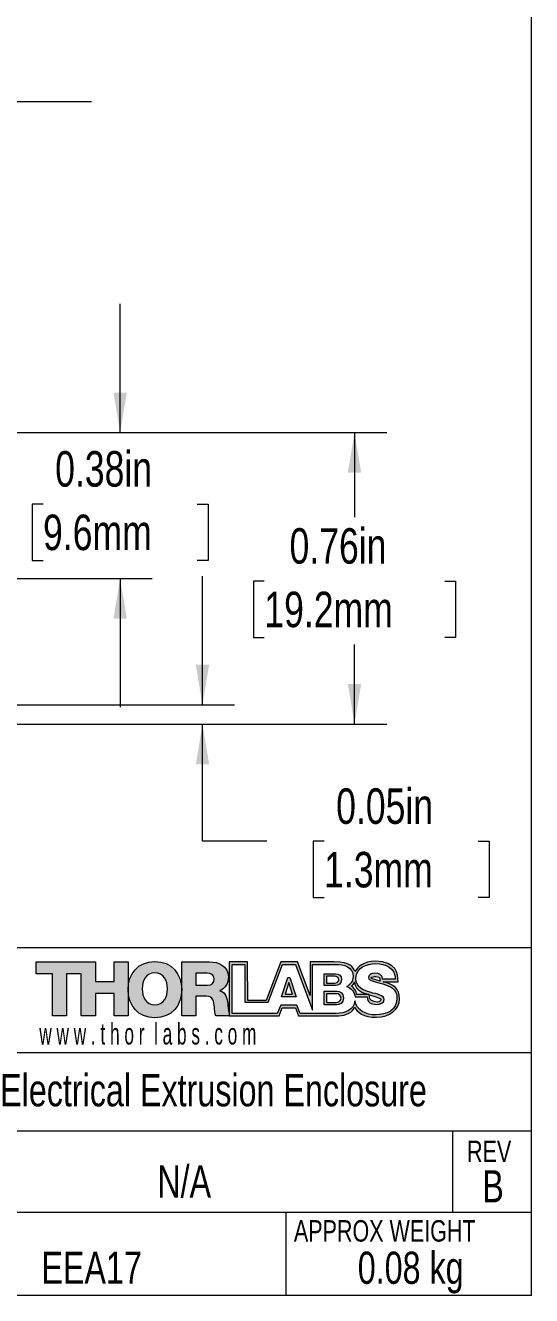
# Paper-space layout 'Inside Dim' of a CAD drawing. Header units: inches. Extents: x 0.04 to 7.3, y 0.02 to 5.63.
# Drawn here: x 5.985 to 7.296, y 0.024 to 3.313 of the extents above; entities that cross this region are included whole.
import ezdxf

# ---------------------------------------------------------------- set-up
doc = ezdxf.new("R2010")
doc.units = ezdxf.units.IN
doc.header["$MEASUREMENT"] = 0
doc.styles.add('SLDTEXTSTYLE0', font='TXT', dxfattribs={"width": 0.75})
doc.styles.add('SLDTEXTSTYLE2', font='TXT', dxfattribs={"width": 0.6})
doc.dimstyles.new('SLDDIMSTYLE4', dxfattribs={"dimtxt": 0.091864, "dimasz": 0.104, "dimexe": 0, "dimexo": 0.0625, "dimgap": 0.022966, "dimtad": 0, "dimtih": 1, "dimtoh": 1, "dimrnd": 1e-09, "dimdsep": 46, "dimtxsty": 'SLDTEXTSTYLE0', "dimsah": 1, "dimcen": 0.09, "dimadec": 0, "dimazin": 2, "dimtfac": 1, "dimtmove": 0, "dimatfit": 0, "dimfxl": 1, "dimfrac": 2, "dimtolj": 1, "dimtzin": 12, "dimarcsym": 0})
doc.dimstyles.new('SLDDIMSTYLE5', dxfattribs={"dimtxt": 0.091864, "dimasz": 0.104, "dimexe": 0, "dimexo": 0.0625, "dimgap": 0.022966, "dimtad": 0, "dimtih": 1, "dimtoh": 1, "dimrnd": 1e-09, "dimdsep": 46, "dimtxsty": 'SLDTEXTSTYLE0', "dimsah": 1, "dimcen": 0.09, "dimadec": 0, "dimazin": 2, "dimtfac": 1, "dimtofl": 0, "dimtmove": 0, "dimatfit": 3, "dimfxl": 1, "dimfrac": 2, "dimtolj": 1, "dimtzin": 12, "dimarcsym": 0})
doc.dimstyles.new('SLDDIMSTYLE6', dxfattribs={"dimtxt": 0.091864, "dimasz": 0.104, "dimexe": 0, "dimexo": 0.0625, "dimgap": 0.022966, "dimtad": 0, "dimtih": 1, "dimtoh": 1, "dimrnd": 1e-09, "dimzin": 12, "dimdsep": 46, "dimtxsty": 'SLDTEXTSTYLE0', "dimsah": 1, "dimcen": 0.09, "dimadec": 0, "dimazin": 3, "dimtfac": 1, "dimtmove": 0, "dimatfit": 0, "dimfxl": 1, "dimfrac": 2, "dimtolj": 1, "dimtzin": 12, "dimarcsym": 0})

# ---------------------------------------------------------------- blocks, each defined once
blk = doc.blocks.new('THORLABS LOGO1')
at = {"linetype": 'Continuous', "ltscale": 0.666667}
h = blk.add_hatch(color=7, dxfattribs=at)
edge = h.paths.add_edge_path(flags=0)
edge.add_spline(control_points=[(2.023, 0.733), (2.2, 0.734), (2.3, 0.863), (2.3, 1.026), (2.299, 1.188), (2.199, 1.318), (2.022, 1.317)], knot_values=[0, 0, 0, 0, 1, 1, 1, 2, 2, 2, 2], weights=[1, 1, 1, 1, 1, 1, 1], degree=3, periodic=0)
edge.add_spline(control_points=[(2.022, 1.317), (1.845, 1.317), (1.746, 1.188), (1.746, 1.027)], knot_values=[3.002118, 3.002118, 3.002118, 3.002118, 4, 4, 4, 4], weights=[1, 1, 1, 1], degree=3, periodic=0)
edge.add_spline(control_points=[(1.746, 1.027), (1.746, 1.027), (1.746, 1.026), (1.746, 1.026), (1.746, 0.863), (1.845, 0.734), (2.023, 0.733)], knot_values=[2, 2, 2, 2, 2.002118, 2.002118, 2.002118, 3.002118, 3.002118, 3.002118, 3.002118], weights=[1, 1, 1, 1, 1, 1, 1], degree=3, periodic=0)
edge = h.paths.add_edge_path(flags=0)
edge.add_spline(control_points=[(2.022, 0.868), (1.927, 0.868), (1.891, 0.951), (1.891, 1.034)], knot_values=[3, 3, 3, 3, 4, 4, 4, 4], weights=[1, 1, 1, 1], degree=3, periodic=0)
edge.add_spline(control_points=[(1.891, 1.034), (1.891, 1.117), (1.927, 1.2), (2.022, 1.2)], knot_values=[2, 2, 2, 2, 3, 3, 3, 3], weights=[1, 1, 1, 1], degree=3, periodic=0)
edge.add_spline(control_points=[(2.022, 1.2), (2.116, 1.2), (2.153, 1.117), (2.153, 1.034)], knot_values=[1, 1, 1, 1, 2, 2, 2, 2], weights=[1, 1, 1, 1], degree=3, periodic=0)
edge.add_spline(control_points=[(2.153, 1.034), (2.153, 0.951), (2.116, 0.868), (2.022, 0.868)], knot_values=[0, 0, 0, 0, 1, 1, 1, 1], weights=[1, 1, 1, 1], degree=3, periodic=0)
h = blk.add_hatch(color=7, dxfattribs=at)
edge = h.paths.add_edge_path(flags=0)
edge.add_spline(control_points=[(4.095, 1.212), (4.071, 1.257), (4.057, 1.314), (3.877, 1.314)], knot_values=[4, 4, 4, 4, 5, 5, 5, 5], weights=[1, 1, 1, 1], degree=3, periodic=0)
edge.add_line((3.877, 1.314), (3.63, 1.314))
edge.add_line((3.63, 1.314), (3.63, 0.965))
edge.add_line((3.63, 0.965), (3.501, 1.314))
edge.add_line((3.501, 1.314), (3.328, 1.314))
edge.add_line((3.328, 1.314), (3.177, 0.914))
edge.add_line((3.177, 0.914), (2.985, 0.913))
edge.add_line((2.985, 0.913), (2.983, 1.314))
edge.add_line((2.983, 1.314), (2.792, 1.314))
edge.add_line((2.792, 1.314), (2.792, 0.753))
edge.add_line((2.792, 0.753), (3.309, 0.755))
edge.add_line((3.309, 0.755), (3.342, 0.837))
edge.add_line((3.342, 0.837), (3.478, 0.837))
edge.add_line((3.478, 0.837), (3.51, 0.755))
edge.add_line((3.51, 0.755), (3.929, 0.755))
edge.add_spline(control_points=[(3.929, 0.755), (4.003, 0.756), (4.073, 0.792), (4.094, 0.844)], knot_values=[19, 19, 19, 19, 20, 20, 20, 20], weights=[1, 1, 1, 1], degree=3, periodic=0)
edge.add_spline(control_points=[(4.094, 0.844), (4.114, 0.792), (4.184, 0.739), (4.32, 0.739)], knot_values=[20, 20, 20, 20, 21, 21, 21, 21], weights=[1, 1, 1, 1], degree=3, periodic=0)
edge.add_spline(control_points=[(4.32, 0.739), (4.456, 0.739), (4.557, 0.822), (4.557, 0.93)], knot_values=[21, 21, 21, 21, 22, 22, 22, 22], weights=[1, 1, 1, 1], degree=3, periodic=0)
edge.add_spline(control_points=[(4.557, 0.93), (4.557, 1.041), (4.493, 1.08), (4.392, 1.107)], knot_values=[22, 22, 22, 22, 23, 23, 23, 23], weights=[1, 1, 1, 1], degree=3, periodic=0)
edge.add_spline(control_points=[(4.392, 1.107), (4.391, 1.107), (4.39, 1.108), (4.388, 1.108)], knot_values=[0, 0, 0, 0, 1, 1, 1, 1], weights=[1, 1, 1, 1], degree=3, periodic=0)
edge.add_line((4.388, 1.108), (4.542, 1.107))
edge.add_spline(control_points=[(4.542, 1.107), (4.542, 1.188), (4.527, 1.319), (4.309, 1.319)], knot_values=[2, 2, 2, 2, 3, 3, 3, 3], weights=[1, 1, 1, 1], degree=3, periodic=0)
edge.add_spline(control_points=[(4.309, 1.319), (4.183, 1.319), (4.12, 1.257), (4.095, 1.212)], knot_values=[3, 3, 3, 3, 4, 4, 4, 4], weights=[1, 1, 1, 1], degree=3, periodic=0)
edge = h.paths.add_edge_path(flags=0)
edge.add_spline(control_points=[(4.365, 0.921), (4.359, 0.896), (4.341, 0.89), (4.294, 0.902)], knot_values=[4, 4, 4, 4, 5, 5, 5, 5], weights=[1, 1, 1, 1], degree=3, periodic=0)
edge.add_spline(control_points=[(4.294, 0.902), (4.245, 0.916), (4.244, 0.943), (4.244, 0.973)], knot_values=[5, 5, 5, 5, 6, 6, 6, 6], weights=[1, 1, 1, 1], degree=3, periodic=0)
edge.add_spline(control_points=[(4.244, 0.973), (4.306, 0.956), (4.369, 0.934), (4.365, 0.921)], knot_values=[3, 3, 3, 3, 4, 4, 4, 4], weights=[1, 1, 1, 1], degree=3, periodic=0)
edge = h.paths.add_edge_path(flags=0)
edge.add_spline(control_points=[(4.076, 1.159), (4.076, 1.114), (4.049, 1.077), (4.009, 1.058)], knot_values=[17, 17, 17, 17, 18, 18, 18, 18], weights=[1, 1, 1, 1], degree=3, periodic=0)
edge.add_spline(control_points=[(4.009, 1.058), (4.059, 1.043), (4.091, 1.002), (4.096, 0.951)], knot_values=[18, 18, 18, 18, 19, 19, 19, 19], weights=[1, 1, 1, 1], degree=3, periodic=0)
edge.add_line((4.096, 0.951), (4.222, 0.951))
edge.add_spline(control_points=[(4.222, 0.951), (4.225, 0.892), (4.262, 0.873), (4.318, 0.873)], knot_values=[20, 20, 20, 20, 21, 21, 21, 21], weights=[1, 1, 1, 1], degree=3, periodic=0)
edge.add_spline(control_points=[(4.318, 0.873), (4.358, 0.873), (4.399, 0.887), (4.399, 0.924)], knot_values=[21, 21, 21, 21, 22, 22, 22, 22], weights=[1, 1, 1, 1], degree=3, periodic=0)
edge.add_spline(control_points=[(4.399, 0.924), (4.399, 0.969), (4.326, 0.977), (4.253, 0.998)], knot_values=[22, 22, 22, 22, 23, 23, 23, 23], weights=[1, 1, 1, 1], degree=3, periodic=0)
edge.add_spline(control_points=[(4.253, 0.998), (4.181, 1.018), (4.105, 1.051), (4.105, 1.143)], knot_values=[23, 23, 23, 23, 24, 24, 24, 24], weights=[1, 1, 1, 1], degree=3, periodic=0)
edge.add_spline(control_points=[(4.105, 1.143), (4.105, 1.253), (4.216, 1.296), (4.311, 1.296)], knot_values=[24, 24, 24, 24, 25, 25, 25, 25], weights=[1, 1, 1, 1], degree=3, periodic=0)
edge.add_spline(control_points=[(4.311, 1.296), (4.412, 1.296), (4.514, 1.248), (4.514, 1.134)], knot_values=[25, 25, 25, 25, 26, 26, 26, 26], weights=[1, 1, 1, 1], degree=3, periodic=0)
edge.add_line((4.514, 1.134), (4.382, 1.134))
edge.add_spline(control_points=[(4.382, 1.134), (4.384, 1.18), (4.341, 1.195), (4.301, 1.195)], knot_values=[27, 27, 27, 27, 28, 28, 28, 28], weights=[1, 1, 1, 1], degree=3, periodic=0)
edge.add_spline(control_points=[(4.301, 1.195), (4.272, 1.195), (4.237, 1.185), (4.237, 1.152)], knot_values=[28, 28, 28, 28, 29, 29, 29, 29], weights=[1, 1, 1, 1], degree=3, periodic=0)
edge.add_spline(control_points=[(4.237, 1.152), (4.237, 1.113), (4.31, 1.106), (4.384, 1.085)], knot_values=[29, 29, 29, 29, 30, 30, 30, 30], weights=[1, 1, 1, 1], degree=3, periodic=0)
edge.add_spline(control_points=[(4.384, 1.085), (4.457, 1.065), (4.531, 1.031), (4.531, 0.94)], knot_values=[30, 30, 30, 30, 31, 31, 31, 31], weights=[1, 1, 1, 1], degree=3, periodic=0)
edge.add_spline(control_points=[(4.531, 0.94), (4.531, 0.812), (4.421, 0.764), (4.31, 0.764)], knot_values=[31, 31, 31, 31, 32, 32, 32, 32], weights=[1, 1, 1, 1], degree=3, periodic=0)
edge.add_spline(control_points=[(4.31, 0.764), (4.207, 0.764), (4.115, 0.811), (4.094, 0.91)], knot_values=[0, 0, 0, 0, 1, 1, 1, 1], weights=[1, 1, 1, 1], degree=3, periodic=0)
edge.add_spline(control_points=[(4.094, 0.91), (4.081, 0.813), (3.999, 0.779), (3.899, 0.779)], knot_values=[1, 1, 1, 1, 2, 2, 2, 2], weights=[1, 1, 1, 1], degree=3, periodic=0)
edge.add_line((3.899, 0.779), (3.529, 0.779))
edge.add_line((3.529, 0.779), (3.492, 0.865))
edge.add_line((3.492, 0.865), (3.328, 0.865))
edge.add_line((3.328, 0.865), (3.29, 0.78))
edge.add_line((3.29, 0.78), (2.822, 0.78))
edge.add_line((2.822, 0.78), (2.822, 1.286))
edge.add_line((2.822, 1.286), (2.954, 1.286))
edge.add_line((2.954, 1.286), (2.954, 0.895))
edge.add_line((2.954, 0.895), (3.196, 0.895))
edge.add_line((3.196, 0.895), (3.344, 1.286))
edge.add_line((3.344, 1.286), (3.478, 1.286))
edge.add_line((3.478, 1.286), (3.656, 0.814))
edge.add_line((3.656, 0.814), (3.656, 1.286))
edge.add_line((3.656, 1.286), (3.893, 1.286))
edge.add_spline(control_points=[(3.893, 1.286), (3.98, 1.287), (4.076, 1.265), (4.076, 1.159)], knot_values=[16, 16, 16, 16, 17, 17, 17, 17], weights=[1, 1, 1, 1], degree=3, periodic=0)
edge = h.paths.add_edge_path(flags=0)
edge.add_line((4.241, 0.974), (4.113, 0.974))
edge.add_spline(control_points=[(4.113, 0.974), (4.113, 1.013), (4.08, 1.046), (4.059, 1.06)], knot_values=[8, 8, 8, 8, 9, 9, 9, 9], weights=[1, 1, 1, 1], degree=3, periodic=0)
edge.add_spline(control_points=[(4.059, 1.06), (4.07, 1.072), (4.085, 1.084), (4.091, 1.105)], knot_values=[9, 9, 9, 9, 10, 10, 10, 10], weights=[1, 1, 1, 1], degree=3, periodic=0)
edge.add_spline(control_points=[(4.091, 1.105), (4.091, 1.046), (4.146, 1.001), (4.216, 0.981)], knot_values=[10, 10, 10, 10, 11, 11, 11, 11], weights=[1, 1, 1, 1], degree=3, periodic=0)
edge.add_spline(control_points=[(4.216, 0.981), (4.224, 0.979), (4.232, 0.977), (4.241, 0.974)], knot_values=[0, 0, 0, 0, 1, 1, 1, 1], weights=[1, 1, 1, 1], degree=3, periodic=0)
edge = h.paths.add_edge_path(flags=0)
edge.add_spline(control_points=[(4.311, 1.161), (4.341, 1.16), (4.35, 1.154), (4.353, 1.136)], knot_values=[2, 2, 2, 2, 3, 3, 3, 3], weights=[1, 1, 1, 1], degree=3, periodic=0)
edge.add_spline(control_points=[(4.353, 1.136), (4.355, 1.129), (4.355, 1.124), (4.355, 1.115)], knot_values=[3, 3, 3, 3, 4, 4, 4, 4], weights=[1, 1, 1, 1], degree=3, periodic=0)
edge.add_spline(control_points=[(4.355, 1.115), (4.284, 1.132), (4.265, 1.136), (4.265, 1.151)], knot_values=[0, 0, 0, 0, 1, 1, 1, 1], weights=[1, 1, 1, 1], degree=3, periodic=0)
edge.add_spline(control_points=[(4.265, 1.151), (4.265, 1.157), (4.296, 1.162), (4.311, 1.161)], knot_values=[1, 1, 1, 1, 2, 2, 2, 2], weights=[1, 1, 1, 1], degree=3, periodic=0)
blk.add_hatch(color=7, dxfattribs=at).paths.add_polyline_path([(1.599, 1.11), (1.599, 1.314), (1.745, 1.314), (1.745, 0.753), (1.599, 0.753), (1.599, 0.984), (1.406, 0.984), (1.406, 0.753), (1.259, 0.753), (1.259, 1.188), (1.107, 1.188), (1.107, 0.753), (0.961, 0.753), (0.961, 1.188), (0.793, 1.188), (0.793, 1.314), (1.406, 1.314), (1.406, 1.11)], flags=0)
h = blk.add_hatch(color=7, dxfattribs=at)
edge = h.paths.add_edge_path(flags=0)
edge.add_line((2.3, 0.753), (2.3, 1.314))
edge.add_line((2.3, 1.314), (2.587, 1.314))
edge.add_spline(control_points=[(2.587, 1.314), (2.686, 1.314), (2.784, 1.269), (2.784, 1.156)], knot_values=[1, 1, 1, 1, 2, 2, 2, 2], weights=[1, 1, 1, 1], degree=3, periodic=0)
edge.add_spline(control_points=[(2.784, 1.156), (2.784, 1.095), (2.754, 1.038), (2.695, 1.015)], knot_values=[2, 2, 2, 2, 3, 3, 3, 3], weights=[1, 1, 1, 1], degree=3, periodic=0)
edge.add_line((2.695, 1.015), (2.695, 1.014))
edge.add_spline(control_points=[(2.695, 1.014), (2.755, 1), (2.773, 0.933), (2.777, 0.88)], knot_values=[4, 4, 4, 4, 5, 5, 5, 5], weights=[1, 1, 1, 1], degree=3, periodic=0)
edge.add_spline(control_points=[(2.777, 0.88), (2.779, 0.862), (2.782, 0.813), (2.792, 0.78)], knot_values=[5, 5, 5, 5, 5.740443, 5.740443, 5.740443, 5.740443], weights=[1, 1, 1, 1], degree=3, periodic=0)
edge.add_line((2.792, 0.78), (2.792, 0.753))
edge.add_line((2.792, 0.753), (2.656, 0.753))
edge.add_spline(control_points=[(2.656, 0.753), (2.643, 0.772), (2.641, 0.827), (2.639, 0.843)], knot_values=[7, 7, 7, 7, 8, 8, 8, 8], weights=[1, 1, 1, 1], degree=3, periodic=0)
edge.add_spline(control_points=[(2.639, 0.843), (2.636, 0.899), (2.626, 0.957), (2.558, 0.957)], knot_values=[8, 8, 8, 8, 9, 9, 9, 9], weights=[1, 1, 1, 1], degree=3, periodic=0)
edge.add_line((2.558, 0.957), (2.446, 0.957))
edge.add_line((2.446, 0.957), (2.446, 0.753))
edge.add_line((2.446, 0.753), (2.3, 0.753))
edge = h.paths.add_edge_path(flags=0)
edge.add_line((2.563, 1.197), (2.446, 1.197))
edge.add_line((2.446, 1.197), (2.446, 1.071))
edge.add_line((2.446, 1.071), (2.569, 1.071))
edge.add_spline(control_points=[(2.569, 1.071), (2.613, 1.071), (2.637, 1.094), (2.637, 1.137)], knot_values=[1, 1, 1, 1, 2, 2, 2, 2], weights=[1, 1, 1, 1], degree=3, periodic=0)
edge.add_spline(control_points=[(2.637, 1.137), (2.637, 1.178), (2.604, 1.197), (2.563, 1.197)], knot_values=[2, 2, 2, 2, 3, 3, 3, 3], weights=[1, 1, 1, 1], degree=3, periodic=0)
h = blk.add_hatch(color=7, dxfattribs=at)
edge = h.paths.add_edge_path(flags=0)
edge.add_line((3.776, 1.068), (3.776, 1.19))
edge.add_line((3.776, 1.19), (3.894, 1.19))
edge.add_spline(control_points=[(3.894, 1.19), (3.926, 1.19), (3.956, 1.175), (3.956, 1.129)], knot_values=[1, 1, 1, 1, 2, 2, 2, 2], weights=[1, 1, 1, 1], degree=3, periodic=0)
edge.add_spline(control_points=[(3.956, 1.129), (3.956, 1.083), (3.92, 1.068), (3.894, 1.068)], knot_values=[2, 2, 2, 2, 3, 3, 3, 3], weights=[1, 1, 1, 1], degree=3, periodic=0)
edge.add_line((3.894, 1.068), (3.776, 1.068))
edge = h.paths.add_edge_path(flags=0)
edge.add_spline(control_points=[(3.927, 1.128), (3.927, 1.155), (3.906, 1.164), (3.884, 1.164)], knot_values=[3, 3, 3, 3, 4, 4, 4, 4], weights=[1, 1, 1, 1], degree=3, periodic=0)
edge.add_line((3.884, 1.164), (3.802, 1.164))
edge.add_line((3.802, 1.164), (3.802, 1.093))
edge.add_line((3.802, 1.093), (3.884, 1.093))
edge.add_spline(control_points=[(3.884, 1.093), (3.902, 1.093), (3.927, 1.102), (3.927, 1.128)], knot_values=[2, 2, 2, 2, 3, 3, 3, 3], weights=[1, 1, 1, 1], degree=3, periodic=0)
h = blk.add_hatch(color=7, dxfattribs=at)
h.paths.add_polyline_path([(3.335, 0.95), (3.486, 0.95), (3.422, 1.153), (3.401, 1.153)], flags=0)
h.paths.add_polyline_path([(3.371, 0.977), (3.41, 1.099), (3.448, 0.977)], flags=0)
h = blk.add_hatch(color=7, dxfattribs=at)
edge = h.paths.add_edge_path(flags=0)
edge.add_line((3.776, 0.868), (3.776, 1.009))
edge.add_line((3.776, 1.009), (3.907, 1.009))
edge.add_spline(control_points=[(3.907, 1.009), (3.942, 1.009), (3.976, 0.992), (3.976, 0.938)], knot_values=[1, 1, 1, 1, 2, 2, 2, 2], weights=[1, 1, 1, 1], degree=3, periodic=0)
edge.add_spline(control_points=[(3.976, 0.938), (3.976, 0.886), (3.936, 0.868), (3.907, 0.868)], knot_values=[2, 2, 2, 2, 3, 3, 3, 3], weights=[1, 1, 1, 1], degree=3, periodic=0)
edge.add_line((3.907, 0.868), (3.776, 0.868))
edge = h.paths.add_edge_path(flags=0)
edge.add_spline(control_points=[(3.951, 0.937), (3.951, 0.972), (3.926, 0.983), (3.899, 0.983)], knot_values=[3, 3, 3, 3, 4, 4, 4, 4], weights=[1, 1, 1, 1], degree=3, periodic=0)
edge.add_line((3.899, 0.983), (3.801, 0.983))
edge.add_line((3.801, 0.983), (3.801, 0.892))
edge.add_line((3.801, 0.892), (3.899, 0.892))
edge.add_spline(control_points=[(3.899, 0.892), (3.921, 0.892), (3.951, 0.904), (3.951, 0.937)], knot_values=[2, 2, 2, 2, 3, 3, 3, 3], weights=[1, 1, 1, 1], degree=3, periodic=0)
at = {"color": 7, "linetype": 'Continuous', "lineweight": 0, "ltscale": 0.666667}
for p, q in [((0.793, 1.188), (0.793, 1.314)), ((0.793, 1.314), (1.406, 1.314)), ((0.961, 1.188), (0.793, 1.188)), ((0.961, 0.753), (0.961, 1.188)), ((1.259, 1.188), (1.107, 1.188)), ((1.107, 1.188), (1.107, 0.753)), ((1.259, 0.753), (1.259, 1.188)), ((1.406, 1.314), (1.406, 1.11)), ((1.599, 1.11), (1.599, 1.314)), ((1.599, 1.314), (1.745, 1.314)), ((1.745, 1.314), (1.745, 0.753)), ((2.3, 1.314), (2.587, 1.314)), ((2.3, 0.753), (2.3, 1.314)), ((2.563, 1.197), (2.446, 1.197)), ((2.446, 1.197), (2.446, 1.071)), ((2.983, 1.314), (2.792, 1.314)), ((2.792, 1.314), (2.792, 0.753)), ((2.822, 0.78), (2.822, 1.286)), ((2.822, 1.286), (2.954, 1.286)), ((2.954, 1.286), (2.954, 0.895)), ((2.985, 0.913), (2.983, 1.314)), ((3.328, 1.314), (3.177, 0.914)), ((3.196, 0.895), (3.344, 1.286)), ((3.501, 1.314), (3.328, 1.314)), ((3.344, 1.286), (3.478, 1.286)), ((3.478, 1.286), (3.656, 0.814)), ((3.63, 0.965), (3.501, 1.314)), ((3.877, 1.314), (3.63, 1.314)), ((3.63, 1.314), (3.63, 0.965)), ((3.656, 0.814), (3.656, 1.286)), ((3.656, 1.286), (3.893, 1.286)), ((3.776, 1.19), (3.894, 1.19)), ((3.776, 1.068), (3.776, 1.19)), ((1.406, 1.11), (1.599, 1.11)), ((2.446, 1.071), (2.569, 1.071)), ((3.335, 0.95), (3.401, 1.153)), ((3.41, 1.099), (3.371, 0.977)), ((3.401, 1.153), (3.422, 1.153)), ((3.448, 0.977), (3.41, 1.099)), ((3.422, 1.153), (3.486, 0.95)), ((3.894, 1.068), (3.776, 1.068)), ((3.802, 1.164), (3.802, 1.093)), ((3.884, 1.164), (3.802, 1.164)), ((3.802, 1.093), (3.884, 1.093)), ((4.514, 1.134), (4.382, 1.134)), ((4.388, 1.108), (4.542, 1.107)), ((1.599, 0.984), (1.406, 0.984)), ((1.406, 0.984), (1.406, 0.753)), ((1.599, 0.753), (1.599, 0.984)), ((2.558, 0.957), (2.446, 0.957)), ((2.446, 0.957), (2.446, 0.753)), ((2.695, 1.015), (2.695, 1.014)), ((3.486, 0.95), (3.335, 0.95)), ((3.371, 0.977), (3.448, 0.977)), ((3.776, 1.009), (3.907, 1.009)), ((3.776, 0.868), (3.776, 1.009)), ((3.801, 0.983), (3.801, 0.892)), ((3.899, 0.983), (3.801, 0.983)), ((4.096, 0.951), (4.222, 0.951)), ((4.241, 0.974), (4.113, 0.974)), ((2.954, 0.895), (3.196, 0.895)), ((3.177, 0.914), (2.985, 0.913)), ((3.328, 0.865), (3.29, 0.78)), ((3.309, 0.755), (3.342, 0.837)), ((3.492, 0.865), (3.328, 0.865)), ((3.342, 0.837), (3.478, 0.837)), ((3.478, 0.837), (3.51, 0.755)), ((3.529, 0.779), (3.492, 0.865)), ((3.907, 0.868), (3.776, 0.868)), ((3.801, 0.892), (3.899, 0.892)), ((1.107, 0.753), (0.961, 0.753)), ((1.406, 0.753), (1.259, 0.753)), ((1.745, 0.753), (1.599, 0.753)), ((2.446, 0.753), (2.3, 0.753)), ((2.792, 0.753), (2.656, 0.753)), ((2.792, 0.78), (2.792, 0.753)), ((2.792, 0.753), (3.309, 0.755)), ((3.29, 0.78), (2.822, 0.78)), ((3.51, 0.755), (3.929, 0.755)), ((3.899, 0.779), (3.529, 0.779))]:
    blk.add_line(p, q, dxfattribs=at)
at = {"color": 8, "linetype": 'Continuous', "lineweight": 0, "ltscale": 0.666667, "true_color": 0x808080}
for points in [[(1.746, 1.027), (1.746, 1.188), (1.845, 1.317), (2.022, 1.317)], [(4.309, 1.319), (4.183, 1.319), (4.12, 1.257), (4.095, 1.212)], [(4.542, 1.107), (4.542, 1.188), (4.527, 1.319), (4.309, 1.319)], [(2.022, 1.2), (1.927, 1.2), (1.891, 1.117), (1.891, 1.034)], [(2.153, 1.034), (2.153, 1.117), (2.116, 1.2), (2.022, 1.2)], [(2.637, 1.137), (2.637, 1.178), (2.604, 1.197), (2.563, 1.197)], [(2.587, 1.314), (2.686, 1.314), (2.784, 1.269), (2.784, 1.156)], [(4.095, 1.212), (4.071, 1.257), (4.057, 1.314), (3.877, 1.314)], [(3.893, 1.286), (3.98, 1.287), (4.076, 1.265), (4.076, 1.159)], [(3.894, 1.19), (3.926, 1.19), (3.956, 1.175), (3.956, 1.129)], [(4.105, 1.143), (4.105, 1.253), (4.216, 1.296), (4.311, 1.296)], [(4.301, 1.195), (4.272, 1.195), (4.237, 1.185), (4.237, 1.152)], [(4.382, 1.134), (4.384, 1.18), (4.341, 1.195), (4.301, 1.195)], [(4.311, 1.296), (4.412, 1.296), (4.514, 1.248), (4.514, 1.134)], [(2.569, 1.071), (2.613, 1.071), (2.637, 1.094), (2.637, 1.137)], [(2.784, 1.156), (2.784, 1.095), (2.754, 1.038), (2.695, 1.015)], [(3.927, 1.128), (3.927, 1.155), (3.906, 1.164), (3.884, 1.164)], [(3.884, 1.093), (3.902, 1.093), (3.927, 1.102), (3.927, 1.128)], [(3.956, 1.129), (3.956, 1.083), (3.92, 1.068), (3.894, 1.068)], [(4.076, 1.159), (4.076, 1.114), (4.049, 1.077), (4.009, 1.058)], [(4.009, 1.058), (4.059, 1.043), (4.091, 1.002), (4.096, 0.951)], [(4.059, 1.06), (4.07, 1.072), (4.085, 1.084), (4.091, 1.105)], [(4.113, 0.974), (4.113, 1.013), (4.08, 1.046), (4.059, 1.06)], [(4.091, 1.105), (4.091, 1.046), (4.146, 1.001), (4.216, 0.981)], [(4.253, 0.998), (4.181, 1.018), (4.105, 1.051), (4.105, 1.143)], [(4.237, 1.152), (4.237, 1.113), (4.31, 1.106), (4.384, 1.085)], [(4.265, 1.151), (4.265, 1.157), (4.296, 1.162), (4.311, 1.161)], [(4.355, 1.115), (4.284, 1.132), (4.265, 1.136), (4.265, 1.151)], [(4.311, 1.161), (4.341, 1.16), (4.35, 1.154), (4.353, 1.136)], [(4.353, 1.136), (4.355, 1.129), (4.355, 1.124), (4.355, 1.115)], [(4.384, 1.085), (4.457, 1.065), (4.531, 1.031), (4.531, 0.94)], [(4.392, 1.107), (4.391, 1.107), (4.39, 1.108), (4.388, 1.108)], [(4.557, 0.93), (4.557, 1.041), (4.493, 1.08), (4.392, 1.107)], [(1.891, 1.034), (1.891, 0.951), (1.927, 0.868), (2.022, 0.868)], [(2.022, 0.868), (2.116, 0.868), (2.153, 0.951), (2.153, 1.034)], [(2.639, 0.843), (2.636, 0.899), (2.626, 0.957), (2.558, 0.957)], [(2.695, 1.014), (2.755, 1), (2.773, 0.933), (2.777, 0.88)], [(3.951, 0.937), (3.951, 0.972), (3.926, 0.983), (3.899, 0.983)], [(3.899, 0.892), (3.921, 0.892), (3.951, 0.904), (3.951, 0.937)], [(3.907, 1.009), (3.942, 1.009), (3.976, 0.992), (3.976, 0.938)], [(3.976, 0.938), (3.976, 0.886), (3.936, 0.868), (3.907, 0.868)], [(4.216, 0.981), (4.224, 0.979), (4.232, 0.977), (4.241, 0.974)], [(4.222, 0.951), (4.225, 0.892), (4.262, 0.873), (4.318, 0.873)], [(4.244, 0.973), (4.306, 0.956), (4.369, 0.934), (4.365, 0.921)], [(4.294, 0.902), (4.245, 0.916), (4.244, 0.943), (4.244, 0.973)], [(4.399, 0.924), (4.399, 0.969), (4.326, 0.977), (4.253, 0.998)], [(4.365, 0.921), (4.359, 0.896), (4.341, 0.89), (4.294, 0.902)], [(4.531, 0.94), (4.531, 0.812), (4.421, 0.764), (4.31, 0.764)], [(4.318, 0.873), (4.358, 0.873), (4.399, 0.887), (4.399, 0.924)], [(4.32, 0.739), (4.456, 0.739), (4.557, 0.822), (4.557, 0.93)], [(2.656, 0.753), (2.643, 0.772), (2.641, 0.827), (2.639, 0.843)], [(2.777, 0.88), (2.779, 0.862), (2.782, 0.813), (2.792, 0.78)], [(4.094, 0.91), (4.081, 0.813), (3.999, 0.779), (3.899, 0.779)], [(3.929, 0.755), (4.003, 0.756), (4.073, 0.792), (4.094, 0.844)], [(4.31, 0.764), (4.207, 0.764), (4.115, 0.811), (4.094, 0.91)], [(4.094, 0.844), (4.114, 0.792), (4.184, 0.739), (4.32, 0.739)]]:
    blk.add_open_spline(points, degree=3, dxfattribs=at)
for points, knots in [([(2.022, 1.317), (2.199, 1.318), (2.299, 1.188), (2.3, 1.026), (2.3, 0.863), (2.2, 0.734), (2.023, 0.733)], [0, 0, 0, 0, 1, 1, 1, 2, 2, 2, 2]), ([(2.023, 0.733), (1.845, 0.734), (1.746, 0.863), (1.746, 1.026), (1.746, 1.026), (1.746, 1.027), (1.746, 1.027)], [2, 2, 2, 2, 3, 3, 3, 3.002118, 3.002118, 3.002118, 3.002118])]:
    blk.add_open_spline(points, degree=3, knots=knots, dxfattribs=at)
blk = doc.blocks.new('_D_10')
at = {"color": 7, "linetype": 'Continuous', "lineweight": 0, "ltscale": 0.666667}
for p, q in [((4.8178, 2.1294), (4.8178, 3.1993)), ((5.8228, 2.1294), (5.8228, 3.1993)), ((4.8178, 3.116), (4.4844, 3.116)), ((5.0923, 3.1153), (5.0644, 3.1153)), ((5.0644, 3.1153), (5.0644, 2.9694)), ((5.5596, 3.1153), (5.5876, 3.1153)), ((5.5876, 3.1153), (5.5876, 2.9694)), ((5.8228, 3.116), (6.1561, 3.116)), ((5.0644, 2.9694), (5.0923, 2.9694)), ((5.5876, 2.9694), (5.5596, 2.9694))]:
    blk.add_line(p, q, dxfattribs=at)
for points in [[(4.8178, 3.116), (4.7138, 3.1333), (4.7138, 3.0986)], [(5.8228, 3.116), (5.9268, 3.0986), (5.9268, 3.1333)]]:
    blk.add_solid(points, dxfattribs=at)
at = {"color": 7, "linetype": 'Continuous', "lineweight": 0, "ltscale": 0.666667, "char_height": 0.09186, "attachment_point": 1, "style": 'SLDTEXTSTYLE0'}
for s, insert in [('1.01in', (5.1576, 3.2524)), ('25.5mm', (5.0923, 3.0879))]:
    blk.add_mtext(s, dxfattribs=dict(at, insert=insert))
blk = doc.blocks.new('_D_11')
at = {"color": 7, "linetype": 'Continuous', "lineweight": 0, "ltscale": 0.666667}
for p, q in [((5.0886, 2.2586), (6.921, 2.2586)), ((6.8376, 2.2586), (6.8376, 2.04)), ((6.604, 1.8741), (6.576, 1.8741)), ((6.576, 1.8741), (6.576, 1.7283)), ((7.0713, 1.8741), (7.0993, 1.8741)), ((7.0993, 1.8741), (7.0993, 1.7283)), ((6.576, 1.7283), (6.604, 1.7283)), ((7.0993, 1.7283), (7.0713, 1.7283)), ((6.8376, 1.5036), (6.8376, 1.7096)), ((5.0886, 1.5036), (6.921, 1.5036))]:
    blk.add_line(p, q, dxfattribs=at)
for points in [[(6.8376, 2.2586), (6.8203, 2.1546), (6.855, 2.1546)], [(6.8376, 1.5036), (6.855, 1.6076), (6.8203, 1.6076)]]:
    blk.add_solid(points, dxfattribs=at)
at = {"color": 7, "linetype": 'Continuous', "lineweight": 0, "ltscale": 0.666667, "char_height": 0.09186, "attachment_point": 1, "style": 'SLDTEXTSTYLE0'}
for s, insert in [('0.76in', (6.6693, 2.0112)), ('19.2mm', (6.604, 1.8467))]:
    blk.add_mtext(s, dxfattribs=dict(at, insert=insert))
blk = doc.blocks.new('_D_13')
at = {"color": 7, "linetype": 'Continuous', "lineweight": 0, "ltscale": 0.666667}
for p, q in [((6.4438, 1.5536), (6.4438, 1.8869)), ((5.7386, 1.5536), (6.5271, 1.5536)), ((5.7616, 1.5036), (6.5271, 1.5036)), ((6.4438, 1.2009), (6.4438, 1.5036)), ((6.6105, 1.2009), (6.4438, 1.2009)), ((6.7588, 1.2002), (6.7308, 1.2002)), ((6.7308, 1.2002), (6.7308, 1.0544)), ((7.1581, 1.2002), (7.1861, 1.2002)), ((7.1861, 1.2002), (7.1861, 1.0544)), ((6.7308, 1.0544), (6.7588, 1.0544)), ((7.1861, 1.0544), (7.1581, 1.0544))]:
    blk.add_line(p, q, dxfattribs=at)
for points in [[(6.4438, 1.5536), (6.4611, 1.6576), (6.4265, 1.6576)], [(6.4438, 1.5036), (6.4265, 1.3996), (6.4611, 1.3996)]]:
    blk.add_solid(points, dxfattribs=at)
at = {"color": 7, "linetype": 'Continuous', "lineweight": 0, "ltscale": 0.666667, "char_height": 0.09186, "attachment_point": 1, "style": 'SLDTEXTSTYLE0'}
for s, insert in [('0.05in', (6.7901, 1.3373)), ('1.3mm', (6.7588, 1.1728))]:
    blk.add_mtext(s, dxfattribs=dict(at, insert=insert))
blk = doc.blocks.new('_D_14')
at = {"color": 7, "linetype": 'Continuous', "lineweight": 0, "ltscale": 0.666667}
for p, q in [((6.2305, 2.2586), (6.2305, 2.5919)), ((5.6886, 2.2586), (6.3138, 2.2586)), ((6.0308, 2.0737), (6.0029, 2.0737)), ((6.0029, 2.0737), (6.0029, 1.9279)), ((6.4302, 2.0737), (6.4582, 2.0737)), ((6.4582, 2.0737), (6.4582, 1.9279)), ((6.0029, 1.9279), (6.0308, 1.9279)), ((6.4582, 1.9279), (6.4302, 1.9279)), ((5.4743, 1.8811), (6.3138, 1.8811)), ((6.2305, 1.8811), (6.2305, 1.5477))]:
    blk.add_line(p, q, dxfattribs=at)
for points in [[(6.2305, 2.2586), (6.2478, 2.3626), (6.2132, 2.3626)], [(6.2305, 1.8811), (6.2132, 1.7771), (6.2478, 1.7771)]]:
    blk.add_solid(points, dxfattribs=at)
at = {"color": 7, "linetype": 'Continuous', "lineweight": 0, "ltscale": 0.666667, "char_height": 0.09186, "attachment_point": 1, "style": 'SLDTEXTSTYLE0'}
for s, insert in [('0.38in', (6.0622, 2.2108)), ('9.6mm', (6.0308, 2.0463))]:
    blk.add_mtext(s, dxfattribs=dict(at, insert=insert))

psp = doc.layouts.new('Inside Dim')

# ---------------------------------------------------------------- linework, layer by layer
at = {"color": 7, "linetype": 'Continuous', "lineweight": 0, "ltscale": 0.666667}
for p, q in [((7.2963, 0.0237), (7.2963, 5.6337)), ((7.2963, 0.9249), (7.2963, 1.3132)), ((5.6625, 0.9249), (7.2963, 0.9249)), ((5.6625, 0.6534), (7.2963, 0.6534)), ((5.6625, 0.4504), (7.2963, 0.4504)), ((7.091, 0.4504), (7.091, 0.2399)), ((5.6625, 0.2399), (7.2963, 0.2399)), ((6.6601, 0.2399), (6.6601, 0.0237)), ((7.2963, 0.0237), (0.0415, 0.0237))]:
    psp.add_line(p, q, dxfattribs=at)

# ---------------------------------------------------------------- block references
at = {"color": 7, "linetype": 'Continuous', "ltscale": 0.666667, "xscale": 0.25, "yscale": 0.25, "zscale": 0.25}
psp.add_blockref('THORLABS LOGO1', (5.8149, 0.5597), dxfattribs=at)

# ---------------------------------------------------------------- texts
at = {"color": 7, "linetype": 'Continuous', "lineweight": 0, "ltscale": 0.666667}
for s, insert, char_height, attachment_point, style in [('w w w . t h o r  l a b s . c o m', (6.0211, 0.7295), 0.055556, 1, 'SLDTEXTSTYLE2'), ('Electrical Extrusion Enclosure', (6.4724, 0.5972), 0.083333, 2, 'SLDTEXTSTYLE0'), ('REV', (7.1291, 0.4249), 0.05556, 1, 'SLDTEXTSTYLE0'), ('N/A', (6.3964, 0.361), 0.08333, 2, 'SLDTEXTSTYLE0'), ('B', (7.1963, 0.3485), 0.0833, 2, 'SLDTEXTSTYLE0'), ('APPROX WEIGHT', (6.6806, 0.2191), 0.055556, 1, 'SLDTEXTSTYLE0'), ('EEA17', (6.1566, 0.1375), 0.08333, 2, 'SLDTEXTSTYLE0'), ('0.08 kg', (6.9831, 0.1375), 0.08333, 2, 'SLDTEXTSTYLE0')]:
    psp.add_mtext(s, dxfattribs=dict(at, insert=insert, char_height=char_height, attachment_point=attachment_point, style=style))

# ---------------------------------------------------------------- dimensions: what is measured, and where the dimension line sits
dim = psp.add_linear_dim(base=(5.8227610038, 3.1159761074), p1=(4.8177610038, 2.096067971), p2=(5.8227610038, 2.096067971), dimstyle='SLDDIMSTYLE6', dxfattribs=at)
dim.commit()
dim.dimension.update_dxf_attribs({"geometry": '_D_10', "text_midpoint": (5.3259588203, 3.1159761074), "dimtype": 160})
for base, p1, p2, dimstyle, picture, middle in [((6.2305, 1.8811), (5.6553, 2.2586), (5.441, 1.8811), 'SLDDIMSTYLE4', '_D_14', (6.2305, 2.0744)), ((6.8376494553, 1.503567971), (5.0552610038, 2.258567971), (5.0552610038, 1.503567971), 'SLDDIMSTYLE5', '_D_11', (6.8376494553, 1.8747938592)), ((6.4438, 1.5036), (5.7053, 1.5536), (5.7283, 1.5036), 'SLDDIMSTYLE4', '_D_13', (6.4438, 1.2009))]:
    dim = psp.add_linear_dim(base=base, p1=p1, p2=p2, angle=90, dimstyle=dimstyle, dxfattribs=at)
    dim.commit()
    dim.dimension.update_dxf_attribs({"geometry": picture, "text_midpoint": middle, "dimtype": 160})

doc.saveas('drawing.dxf')
